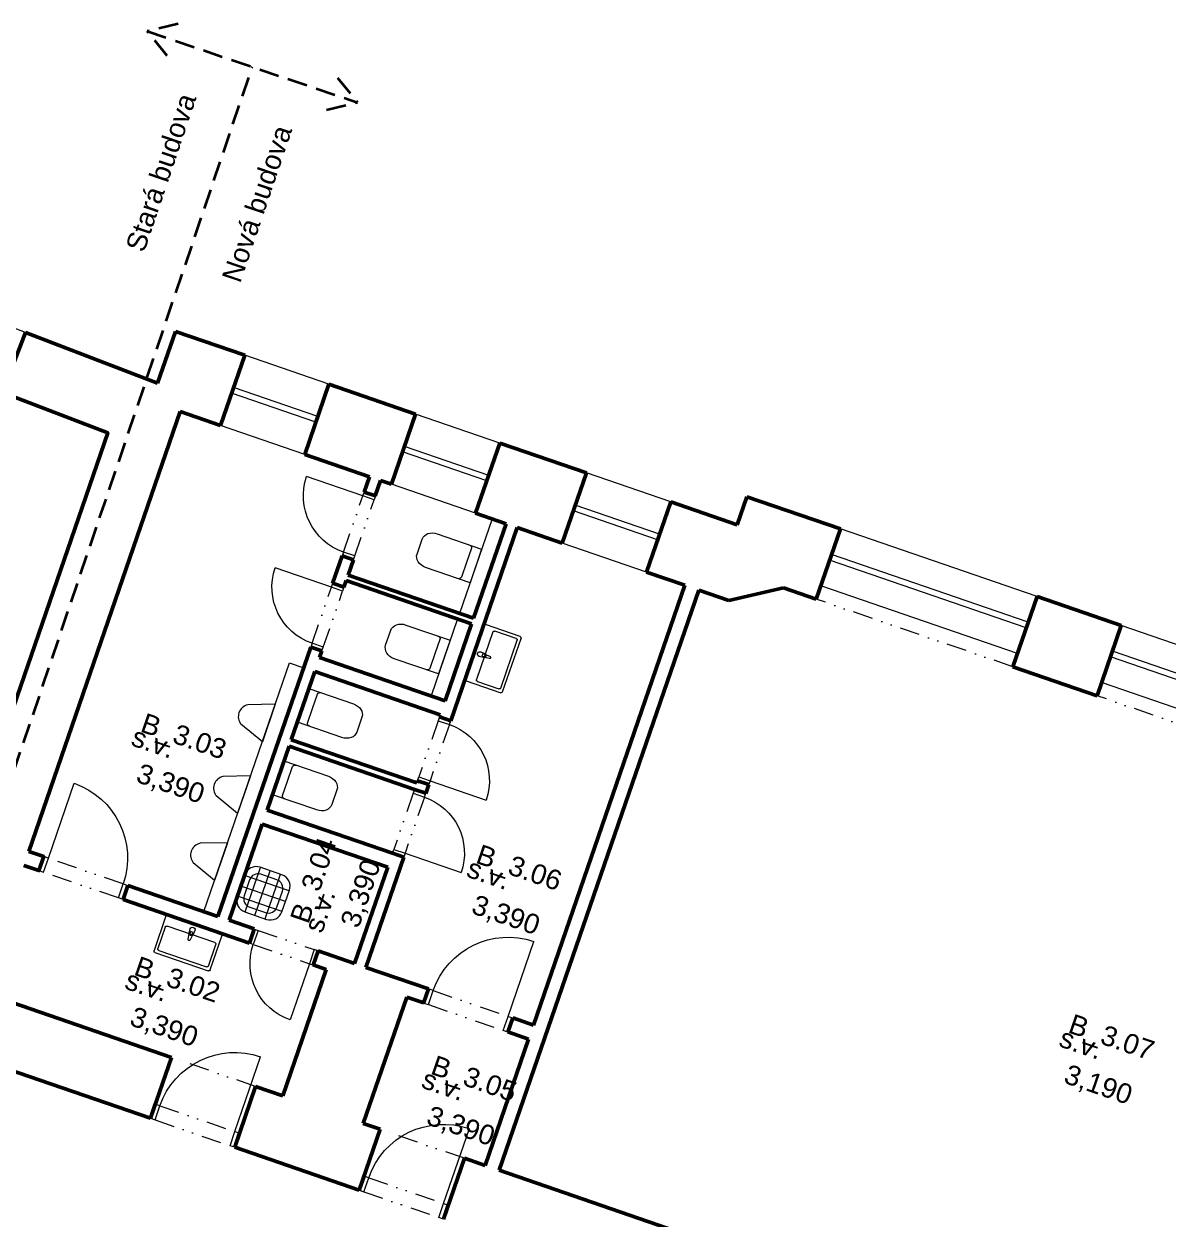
# Model space of a CAD drawing. Header units: millimetres. Extents: x 89194 to 559352, y -753138 to -204019.
# Drawn here: x 350887 to 362443, y -557259 to -545181 of the extents above; entities that cross this region are included whole.
import ezdxf

# ---------------------------------------------------------------- set-up
doc = ezdxf.new("R2010")
doc.units = ezdxf.units.MM
doc.header["$LTSCALE"] = 400
doc.linetypes.add('DIVIDE', pattern=[1.25, 0.5, -0.25, 0, -0.25, 0, -0.25])
doc.linetypes.add('ČÁRKOVANÁ', pattern=[0.75, 0.5, -0.25])
for name, color, linetype, lineweight in [('RG_dveře', 3, 'Continuous', 9), ('RG_koty', 7, 'Continuous', 9), ('RG_okna', 3, 'Continuous', 9), ('RG_pohled', 200, 'Continuous', 9), ('RG_popisy', 11, 'Continuous', 9), ('RG_zařízováky', 4, 'Continuous', 9), ('RG_zdivo stávající', 30, 'Continuous', 50), ('RG_čerch 2', 6, 'DIVIDE', 9)]:
    doc.layers.add(name, color=color, linetype=linetype, lineweight=lineweight)
doc.styles.add('Arial 100', font='Arial.ttf', dxfattribs={"height": 100})
doc.styles.add('Arial 250', font='Arial Bold.ttf', dxfattribs={"height": 250})

# ---------------------------------------------------------------- blocks, each defined once
blk = doc.blocks.new('*U63')
blk.add_line((-200, -173), (-200, 627))
for points in [[(-250, -323), (-200, -323), (-200, -173), (-250, -173)], [(650, -323), (600, -323), (600, -173), (650, -173)]]:
    blk.add_lwpolyline(points)
blk.add_arc((-200, -173), 800, 0, 90)
at = {"layer": 'RG_zdivo stávající'}
for p, q in [((-250, -323), (-250, -173)), ((650, -323), (650, -173))]:
    blk.add_line(p, q, dxfattribs=at)
at = {"layer": 'RG_čerch 2'}
for p, q in [((600, -173), (-200, -173)), ((600, -323), (-200, -323))]:
    blk.add_line(p, q, dxfattribs=at)
blk = doc.blocks.new('*U62')
blk.add_line((-200, -173), (-200, 427))
for points in [[(-241, -293), (-200, -293), (-200, -173), (-241, -173)], [(441, -293), (400, -293), (400, -173), (441, -173)]]:
    blk.add_lwpolyline(points)
blk.add_arc((-200, -173), 600, 0, 90)
at = {"layer": 'RG_zdivo stávající'}
for p, q in [((-241, -293), (-241, -173)), ((441, -293), (441, -173))]:
    blk.add_line(p, q, dxfattribs=at)
at = {"layer": 'RG_čerch 2'}
for p, q in [((400, -173), (-200, -173)), ((400, -293), (-200, -293))]:
    blk.add_line(p, q, dxfattribs=at)
blk = doc.blocks.new('*U64')
blk.add_line((-200, -323), (-200, -923))
for points in [[(-241, -173), (-200, -173), (-200, -323), (-241, -323)], [(441, -173), (400, -173), (400, -323), (441, -323)]]:
    blk.add_lwpolyline(points)
blk.add_arc((-200, -323), 600, 270, 0)
at = {"layer": 'RG_zdivo stávající'}
for p, q in [((-241, -173), (-241, -323)), ((441, -173), (441, -323))]:
    blk.add_line(p, q, dxfattribs=at)
at = {"layer": 'RG_čerch 2'}
for p, q in [((400, -173), (-200, -173)), ((400, -323), (-200, -323))]:
    blk.add_line(p, q, dxfattribs=at)
blk = doc.blocks.new('umyv_16')
at = {"layer": 'RG_zařízováky', "linetype": 'Continuous', "lineweight": 20}
for p, q in [((303632, -112272), (303632, -112842)), ((304017, -112257), (303647, -112257)), ((303742, -112302), (303742, -112812)), ((303987, -112287), (303757, -112287)), ((304002, -112812), (304002, -112302)), ((304032, -112842), (304032, -112272)), ((303692, -112532), (303734, -112536)), ((303732, -112544), (303717, -112544)), ((303717, -112544), (303717, -112571)), ((303743, -112540), (303796, -112546)), ((303734, -112578), (303692, -112582)), ((303717, -112571), (303732, -112571)), ((303796, -112568), (303743, -112575)), ((303647, -112857), (304017, -112857)), ((303757, -112827), (303987, -112827))]:
    blk.add_line(p, q, dxfattribs=at)
at = {"layer": 'RG_zařízováky', "linetype": 'Continuous', "lineweight": 20, "extrusion": (0, 0, -1)}
for centre, major_axis, start_param, end_param in [((303647, -112272), (10.6, 10.6), 3.926991, 5.497787), ((303757, -112302), (10.6, 10.6), 3.926991, 5.497787), ((303987, -112302), (-10.6, 10.6), 0.785398, 2.356194), ((304017, -112272), (-10.6, 10.6), 0.785398, 2.356194), ((303692, -112557), (17.7, 17.7), 2.356194, 5.497787), ((303732, -112557), (-9.62, 9.62), 0.785398, 3.926991), ((303732, -112557), (-14.9, 14.9), 0.875625, 1.35736), ((303732, -112557), (-14.9, 14.9), 1.35736, 3.355029), ((303795, -112557), (-7.91, 7.91), 0.909996, 3.802393), ((303732, -112557), (-14.9, 14.9), 3.355029, 3.836764), ((303647, -112842), (-10.6, 10.6), 3.926991, 5.497787), ((303757, -112812), (-10.6, 10.6), 3.926991, 5.497787), ((303987, -112812), (10.6, 10.6), 0.785398, 2.356194), ((304017, -112842), (10.6, 10.6), 0.785398, 2.356194)]:
    blk.add_ellipse(centre, major_axis=major_axis, ratio=1, start_param=start_param, end_param=end_param, dxfattribs=at)
blk = doc.blocks.new('*U61')
blk.add_line((600, -173), (600, 627))
for points in [[(-250, -323), (-200, -323), (-200, -173), (-250, -173)], [(650, -323), (600, -323), (600, -173), (650, -173)]]:
    blk.add_lwpolyline(points)
blk.add_arc((600, -173), 800, 90, 180)
at = {"layer": 'RG_zdivo stávající'}
for p, q in [((-250, -323), (-250, -173)), ((650, -323), (650, -173))]:
    blk.add_line(p, q, dxfattribs=at)
at = {"layer": 'RG_čerch 2'}
for p, q in [((-200, -173), (600, -173)), ((-200, -323), (600, -323))]:
    blk.add_line(p, q, dxfattribs=at)
blk = doc.blocks.new('pis')
at = {"layer": 'RG_zařízováky'}
for p, q in [((142776, -3872), (142776, -3470)), ((142776, -3470), (143038, -3567)), ((142776, -3872), (143038, -3776))]:
    blk.add_line(p, q, dxfattribs=at)
blk.add_arc((142973, -3671), 122, 301.5901, 58.4099, dxfattribs=at)
blk = doc.blocks.new('vylevka')
at = {"layer": 'RG_zařízováky'}
for p, q in [((142143, -3268), (142143, -3745)), ((142253, -3268), (142253, -3745)), ((142357, -3268), (142357, -3745))]:
    blk.add_line(p, q, dxfattribs=at)
for points in [[(142360, -3268), (142128, -3268, 0.414214), (142006, -3391), (142006, -3622, 0.414214), (142128, -3745), (142360, -3745, 0.414214), (142483, -3622), (142483, -3391, 0.414214)], [(142330, -3330), (142160, -3330, 0.414214), (142070, -3420), (142070, -3590, 0.414214), (142160, -3680), (142330, -3680, 0.414214), (142420, -3590), (142420, -3420, 0.414214)]]:
    blk.add_lwpolyline(points, format="xyb", close=True, dxfattribs=at)
for points in [[(142006, -3393), (142483, -3393)], [(142006, -3500), (142483, -3500)], [(142006, -3616), (142483, -3616)]]:
    blk.add_lwpolyline(points, dxfattribs=at)
blk = doc.blocks.new('wc_1')
at = {"layer": 'RG_zařízováky', "linetype": 'Continuous', "lineweight": 20}
for p, q in [((307541, -110025), (307543, -110005)), ((307541, -110185), (307541, -110025)), ((307543, -110005), (307551, -109986)), ((307551, -109986), (307562, -109969)), ((307562, -109969), (307578, -109954)), ((307578, -109954), (307597, -109941)), ((307597, -109941), (307619, -109932)), ((307619, -109932), (307642, -109926)), ((307642, -109926), (307667, -109925)), ((307667, -109925), (308141, -109925)), ((308040, -109950), (308040, -110105)), ((308141, -109925), (308141, -110285)), ((308040, -110105), (308040, -110260)), ((307543, -110204), (307541, -110185)), ((307551, -110223), (307543, -110204)), ((307562, -110240), (307551, -110223)), ((307578, -110255), (307562, -110240)), ((307597, -110268), (307578, -110255)), ((307619, -110277), (307597, -110268)), ((307642, -110283), (307619, -110277)), ((307667, -110285), (307642, -110283)), ((308141, -110285), (307667, -110285))]:
    blk.add_line(p, q, dxfattribs=at)
at = {"layer": 'RG_zařízováky', "linetype": 'Continuous', "lineweight": 20, "extrusion": (0, 0, -1)}
for centre, major_axis, start_param, end_param in [((308009, -109950), (-31.5, 0), 1.570796, 3.141593), ((308009, -110260), (31.5, 0), 0, 1.570796)]:
    blk.add_ellipse(centre, major_axis=major_axis, ratio=0.794118, start_param=start_param, end_param=end_param, dxfattribs=at)
blk = doc.blocks.new('900_1300_1640')
at = {"layer": 'RG_okna'}
for points in [[(139718, -7536), (140618, -7536)], [(139718, -7881), (140618, -7881)], [(139718, -7941), (140618, -7941)], [(139718, -8286), (140618, -8286)]]:
    blk.add_lwpolyline(points, dxfattribs=at)
at = {"layer": 'RG_zdivo stávající'}
for points in [[(139718, -8286), (139718, -7536)], [(140618, -7536), (140618, -8286)]]:
    blk.add_lwpolyline(points, dxfattribs=at)
blk = doc.blocks.new('2100_2070_920')
at = {"layer": 'RG_okna'}
for points in [[(117898, -7976), (119998, -7976)], [(117898, -8251), (119998, -8251)], [(117898, -8311), (119998, -8311)], [(117898, -8586), (119998, -8586)]]:
    blk.add_lwpolyline(points, dxfattribs=at)
at = {"layer": 'RG_zdivo stávající'}
for points in [[(117898, -8586), (117898, -7836)], [(119998, -7836), (119998, -8586)]]:
    blk.add_lwpolyline(points, dxfattribs=at)
at = {"layer": 'RG_čerch 2'}
blk.add_lwpolyline([(117898, -7836), (119998, -7836)], dxfattribs=at)
blk = doc.blocks.new('1520_2900_900_3')
at = {"layer": 'RG_okna'}
for points in [[(93845, -104449), (95365, -104449)], [(93845, -104669), (95365, -104669)], [(93845, -104729), (95365, -104729)], [(93845, -104949), (95365, -104949)]]:
    blk.add_lwpolyline(points, dxfattribs=at)
at = {"layer": 'RG_zdivo stávající'}
for points in [[(93845, -104299), (93845, -104949)], [(95365, -104299), (95365, -104949)]]:
    blk.add_lwpolyline(points, dxfattribs=at)
at = {"layer": 'RG_čerch 2'}
blk.add_lwpolyline([(93845, -104299), (95365, -104299)], dxfattribs=at)
blk = doc.blocks.new('rozdelovnik')
at = {"layer": 'RG_popisy', "linetype": 'ČÁRKOVANÁ', "lineweight": 35}
blk.add_line((348350, -333539), (352777, -320455), dxfattribs=at)
for points in [[(352027, -320021), (351715, -320096)], [(352027, -320021), (351715, -320096)], [(351715, -320096), (353839, -320815)], [(351917, -320345), (351715, -320096)], [(351715, -320096), (353839, -320815)], [(351917, -320345), (351715, -320096)], [(353637, -320566), (353839, -320815)], [(353637, -320566), (353839, -320815)], [(353527, -320889), (353839, -320815)], [(353527, -320889), (353839, -320815)], [(347600, -333105), (347289, -333180)], [(347600, -333105), (347289, -333180)], [(347289, -333180), (349412, -333899)], [(347491, -333429), (347289, -333180)], [(347289, -333180), (349412, -333899)], [(347491, -333429), (347289, -333180)], [(349210, -333650), (349412, -333899)], [(349210, -333650), (349412, -333899)], [(349101, -333973), (349412, -333899)], [(349101, -333973), (349412, -333899)]]:
    blk.add_lwpolyline(points, dxfattribs=at)
at = {"layer": 'RG_popisy', "char_height": 200, "attachment_point": 1, "rotation": 71.3085, "style": 'Arial 250'}
for s, insert in [('\\pi-250;{\\fArial|b0|i0|c238|p34;Stará budova}', (351572, -322041)), ('\\pi-250;{\\fArial|b0|i0|c238|p34;Nová budova}', (352544, -322349)), ('\\pi-250;{\\fArial|b0|i0|c238|p34;Stará budova}', (347850, -333042)), ('\\pi-250;{\\fArial|b0|i0|c238|p34;Nová budova}', (348822, -333351))]:
    blk.add_mtext(s, dxfattribs=dict(at, insert=insert))

msp = doc.modelspace()

# ---------------------------------------------------------------- linework, layer by layer
at = {"layer": 'RG_pohled'}
for points in [[(355427.8, -551187.9), (355756.8, -550232.5), (355615, -550183.6), (355286, -551139.1)], [(355266.9, -551194.6), (354999.2, -551972.1), (355141, -552020.9), (355408.7, -551243.4)]]:
    msp.add_lwpolyline(points, dxfattribs=at)
msp.add_lwpolyline([(352846.2, -554201.1), (352704.4, -554152.2), (353569.9, -551638.6), (353711.7, -551687.4)], close=True, dxfattribs=at)
at = {"layer": 'RG_zdivo stávající'}
for p, q in [((352417.5, -548289.4), (352238, -548810.7)), ((352417.5, -548289.4), (353117.2, -548530.3)), ((353968.1, -548823.3), (354842.7, -549124.5)), ((352466.4, -549099.5), (350936.3, -553543.4)), ((352466.4, -549099.5), (352873, -549239.5)), ((355693.7, -549417.5), (356568.3, -549718.7)), ((353724, -549532.5), (354376.4, -549757.1)), ((354489.8, -549796.2), (354598.6, -549833.6)), ((357419.3, -550011.7), (358090.6, -550242.8)), ((358188.3, -549959.2), (358090.6, -550242.8)), ((358188.3, -549959.2), (359133.8, -550284.7)), ((355449.5, -550126.6), (355756.8, -550232.5)), ((355870.3, -550271.5), (355198, -552224.1)), ((355756.8, -550232.5), (355427.8, -551187.9)), ((355870.3, -550271.5), (356324.1, -550427.8)), ((354160.8, -550751.6), (355427.8, -551187.9)), ((357175.1, -550720.8), (357562.8, -550854.3)), ((354141.7, -550807.2), (355408.7, -551243.4)), ((357562.8, -550854.3), (356032.6, -555298.2)), ((358006.2, -551007), (358557.4, -550879.5)), ((358557.4, -550879.5), (358889.6, -550993.9)), ((358557.4, -550879.5), (358889.6, -550993.9)), ((357704.6, -550903.1), (355686.1, -556765.3)), ((357704.6, -550903.1), (358006.2, -551007)), ((361119.4, -550968.4), (361970.3, -551261.4)), ((355408.7, -551243.4), (355141, -552020.9)), ((353783.5, -551479), (352846.2, -554201.1)), ((353874, -551584.7), (355141, -552020.9)), ((353825.2, -551726.5), (353588.1, -552415.1)), ((353825.2, -551726.5), (355092.2, -552162.8)), ((360875.2, -551677.6), (361726.2, -551970.6)), ((353588.1, -552415.1), (354855, -552851.4)), ((353565.1, -552481.8), (353343.3, -553126)), ((353565.1, -552481.8), (354832.1, -552918.1)), ((354862.7, -552829.2), (354855, -552851.4)), ((353343.3, -553126), (354610.3, -553562.3)), ((353294.5, -553267.8), (352959.7, -554240.1)), ((353294.5, -553267.8), (354561.4, -553704.1)), ((354561.4, -553704.1), (354226.7, -554676.4)), ((351938.5, -553888.5), (352846.2, -554201.1)), ((352959.7, -554240.1), (353214, -554327.7)), ((353858.3, -554549.5), (354226.7, -554676.4)), ((353941.4, -554736.8), (353501.9, -556013.3)), ((353809.4, -554691.4), (353941.4, -554736.8)), ((354340.1, -554715.5), (354973.6, -554933.6)), ((350447.9, -554961.7), (352376.8, -555625.8)), ((354754.6, -555016.8), (354315.1, -556293.3)), ((355983.8, -555440.1), (355544.2, -556716.5)), ((355775.7, -555368.4), (355983.8, -555440.1)), ((353227.7, -555918.9), (353501.9, -556013.3)), ((354315.1, -556293.3), (354485.3, -556351.9)), ((355336.2, -556644.9), (355544.2, -556716.5)), ((355686.1, -556765.3), (360403, -558389.5))]:
    msp.add_line(p, q, dxfattribs=at)
for points in [[(352238, -548810.7), (350903.1, -548298.3)], [(343492.7, -552931.9), (349747, -555085.4), (351734.4, -549313.6), (350670.1, -548905.1)], [(354322.8, -549912.7), (354376.4, -549757.1)], [(354436.2, -549951.8), (354489.8, -549796.2)], [(354005.3, -550834.8), (354101, -550557)], [(354214.4, -550596), (354160.8, -550751.6)], [(354141.7, -550807.2), (354118.8, -550873.8)], [(353897, -551518), (353874, -551584.7)], [(355092.2, -552162.8), (355084.5, -552185)], [(354976.2, -552868.3), (354945.6, -552957.1)], [(350936.3, -553543.4), (351087.5, -553595.5), (351038.7, -553737.3), (350887.4, -553685.2)], [(354723.7, -553601.3), (354340.1, -554715.5)], [(352165.1, -556240.4), (349820.9, -555433.2), (349600.7, -556058.4), (343187.1, -553799.6)], [(353165.2, -554469.5), (351889.7, -554030.3)], [(354924.8, -555075.4), (354754.6, -555016.8)], [(356032.6, -555298.2), (355824.6, -555226.6)], [(352165.1, -556240.4), (352376.8, -555625.8)], [(353016.1, -556533.4), (353227.7, -555918.9)], [(354273.6, -556966.5), (354485.3, -556351.9)], [(354273.6, -556966.5), (353016.1, -556533.4)], [(355124.6, -557259.5), (355336.2, -556644.9)]]:
    msp.add_lwpolyline(points, dxfattribs=at)
at = {"layer": 'RG_čerch 2'}
for points in [[(353227.7, -555918.9), (352376.8, -555625.8)], [(355336.2, -556644.9), (354485.3, -556351.9)]]:
    msp.add_lwpolyline(points, dxfattribs=at)

# ---------------------------------------------------------------- block references
at = {"layer": 'RG_dveře', "ltscale": 0.1, "xscale": -1}
for name, p, rotation in [('*U62', (354081.2, -550084.1), 70.99999999969872), ('*U62', (353763.7, -551006.1), 70.99999999969872), ('*U62', (355217.7, -552696.9), 250.9999999996987), ('*U61', (351758.3, -553643.9), 340.9999999996987), ('*U62', (354965.3, -553430), 250.9999999996987), ('*U63', (355644.4, -554982), 340.9999999996987), ('*U64', (353686.9, -554308), 340.9999999996987), ('*U63', (352884.8, -556147), 340.9999999996987), ('*U63', (354993.3, -556873), 340.9999999996987)]:
    msp.add_blockref(name, p, dxfattribs=dict(at, rotation=rotation))
at = {"layer": 'RG_okna'}
for name, p, rotation in [('1520_2900_900_3', (400904.5, -679907.6), 159.0000000000572), ('900_1300_1640', (483376.6, -602145.5), 160.9999999996987), ('900_1300_1640', (485102.2, -602739.7), 160.9999999996987), ('900_1300_1640', (486827.7, -603333.8), 160.9999999996987), ('2100_2070_920', (469798.9, -597470.3), 160.9999999996987), ('2100_2070_920', (472635.5, -598447), 160.9999999996987)]:
    msp.add_blockref(name, p, dxfattribs=dict(at, rotation=rotation))
at = {"layer": 'RG_popisy'}
msp.add_blockref('rozdelovnik', (417.9, -225159.9), dxfattribs=at)
at = {"layer": 'RG_zařízováky'}
for name, p, rotation in [('wc_1', (99945.1, -346231.3), 340.9999999996987), ('wc_1', (99627.6, -347153.4), 340.9999999996987), ('umyv_16', (104992.1, -346253.5), 340.9999999996987), ('pis', (487163.2, -602200.1), 160.9999999996987), ('wc_1', (609214.2, -756494.4), 160.9999999996987), ('pis', (486913.7, -602924.7), 160.9999999996987), ('wc_1', (608961.8, -757227.5), 160.9999999996987), ('pis', (486681, -603600.6), 160.9999999996987), ('vylevka', (486658.9, -603592.9), 160.9999999996987), ('umyv_16', (557888.3, -303834.1), 250.9999999996987)]:
    msp.add_blockref(name, p, dxfattribs=dict(at, rotation=rotation))

# ---------------------------------------------------------------- texts
at = {"layer": 'RG_koty', "char_height": 200, "width": 12.645, "attachment_point": 5, "style": 'Arial 100'}
for s, insert, rotation in [('\\pxi-3,l4,qc,t4;s.v.^I3,390', (352040.6, -552586.1), 341), ('\\pxi-3,l4,qc,t4;s.v.^I3,390', (354016, -554297.5), 71), ('\\pxi-3,l4,qc,t4;s.v.^I3,390', (355427.3, -553913.3), 341), ('\\pxi-3,l4,qc,t4;s.v.^I3,390', (351975.3, -555044.4), 341), ('\\pxi-3,l4,qc,t4;s.v.^I3,190', (361410.5, -555627.4), 341), ('\\pxi-3,l4,qc,t4;s.v.^I3,390', (354972.2, -556045.6), 341)]:
    msp.add_mtext(s, dxfattribs=dict(at, insert=insert, rotation=rotation))
at = {"layer": 'RG_popisy', "char_height": 200, "attachment_point": 1, "style": 'Arial 250'}
for s, insert, rotation in [('\\pxi-1.25,qc;{\\fArial|b0|i0|c238|p34;B_3.03}', (352353.3, -552221.6), 341), ('\\pxi-1.25,qc;{\\fArial|b0|i0|c238|p34;B_3.04}', (353651.5, -553984.7), 71), ('\\pxi-1.25,qc;{\\fArial|b0|i0|c238|p34;B_3.06}', (355740.1, -553548.9), 341), ('\\pxi-1.25,qc;{\\fArial|b0|i0|c238|p34;B_3.02}', (352288, -554679.9), 341), ('\\pxi-1.25,qc;{\\fArial|b0|i0|c238|p34;B_3.07}', (361723.3, -555262.9), 341), ('\\pxi-1.25,qc;{\\fArial|b0|i0|c238|p34;B_3.05}', (355285, -555681.2), 341)]:
    msp.add_mtext(s, dxfattribs=dict(at, insert=insert, rotation=rotation))

doc.saveas('drawing.dxf')
